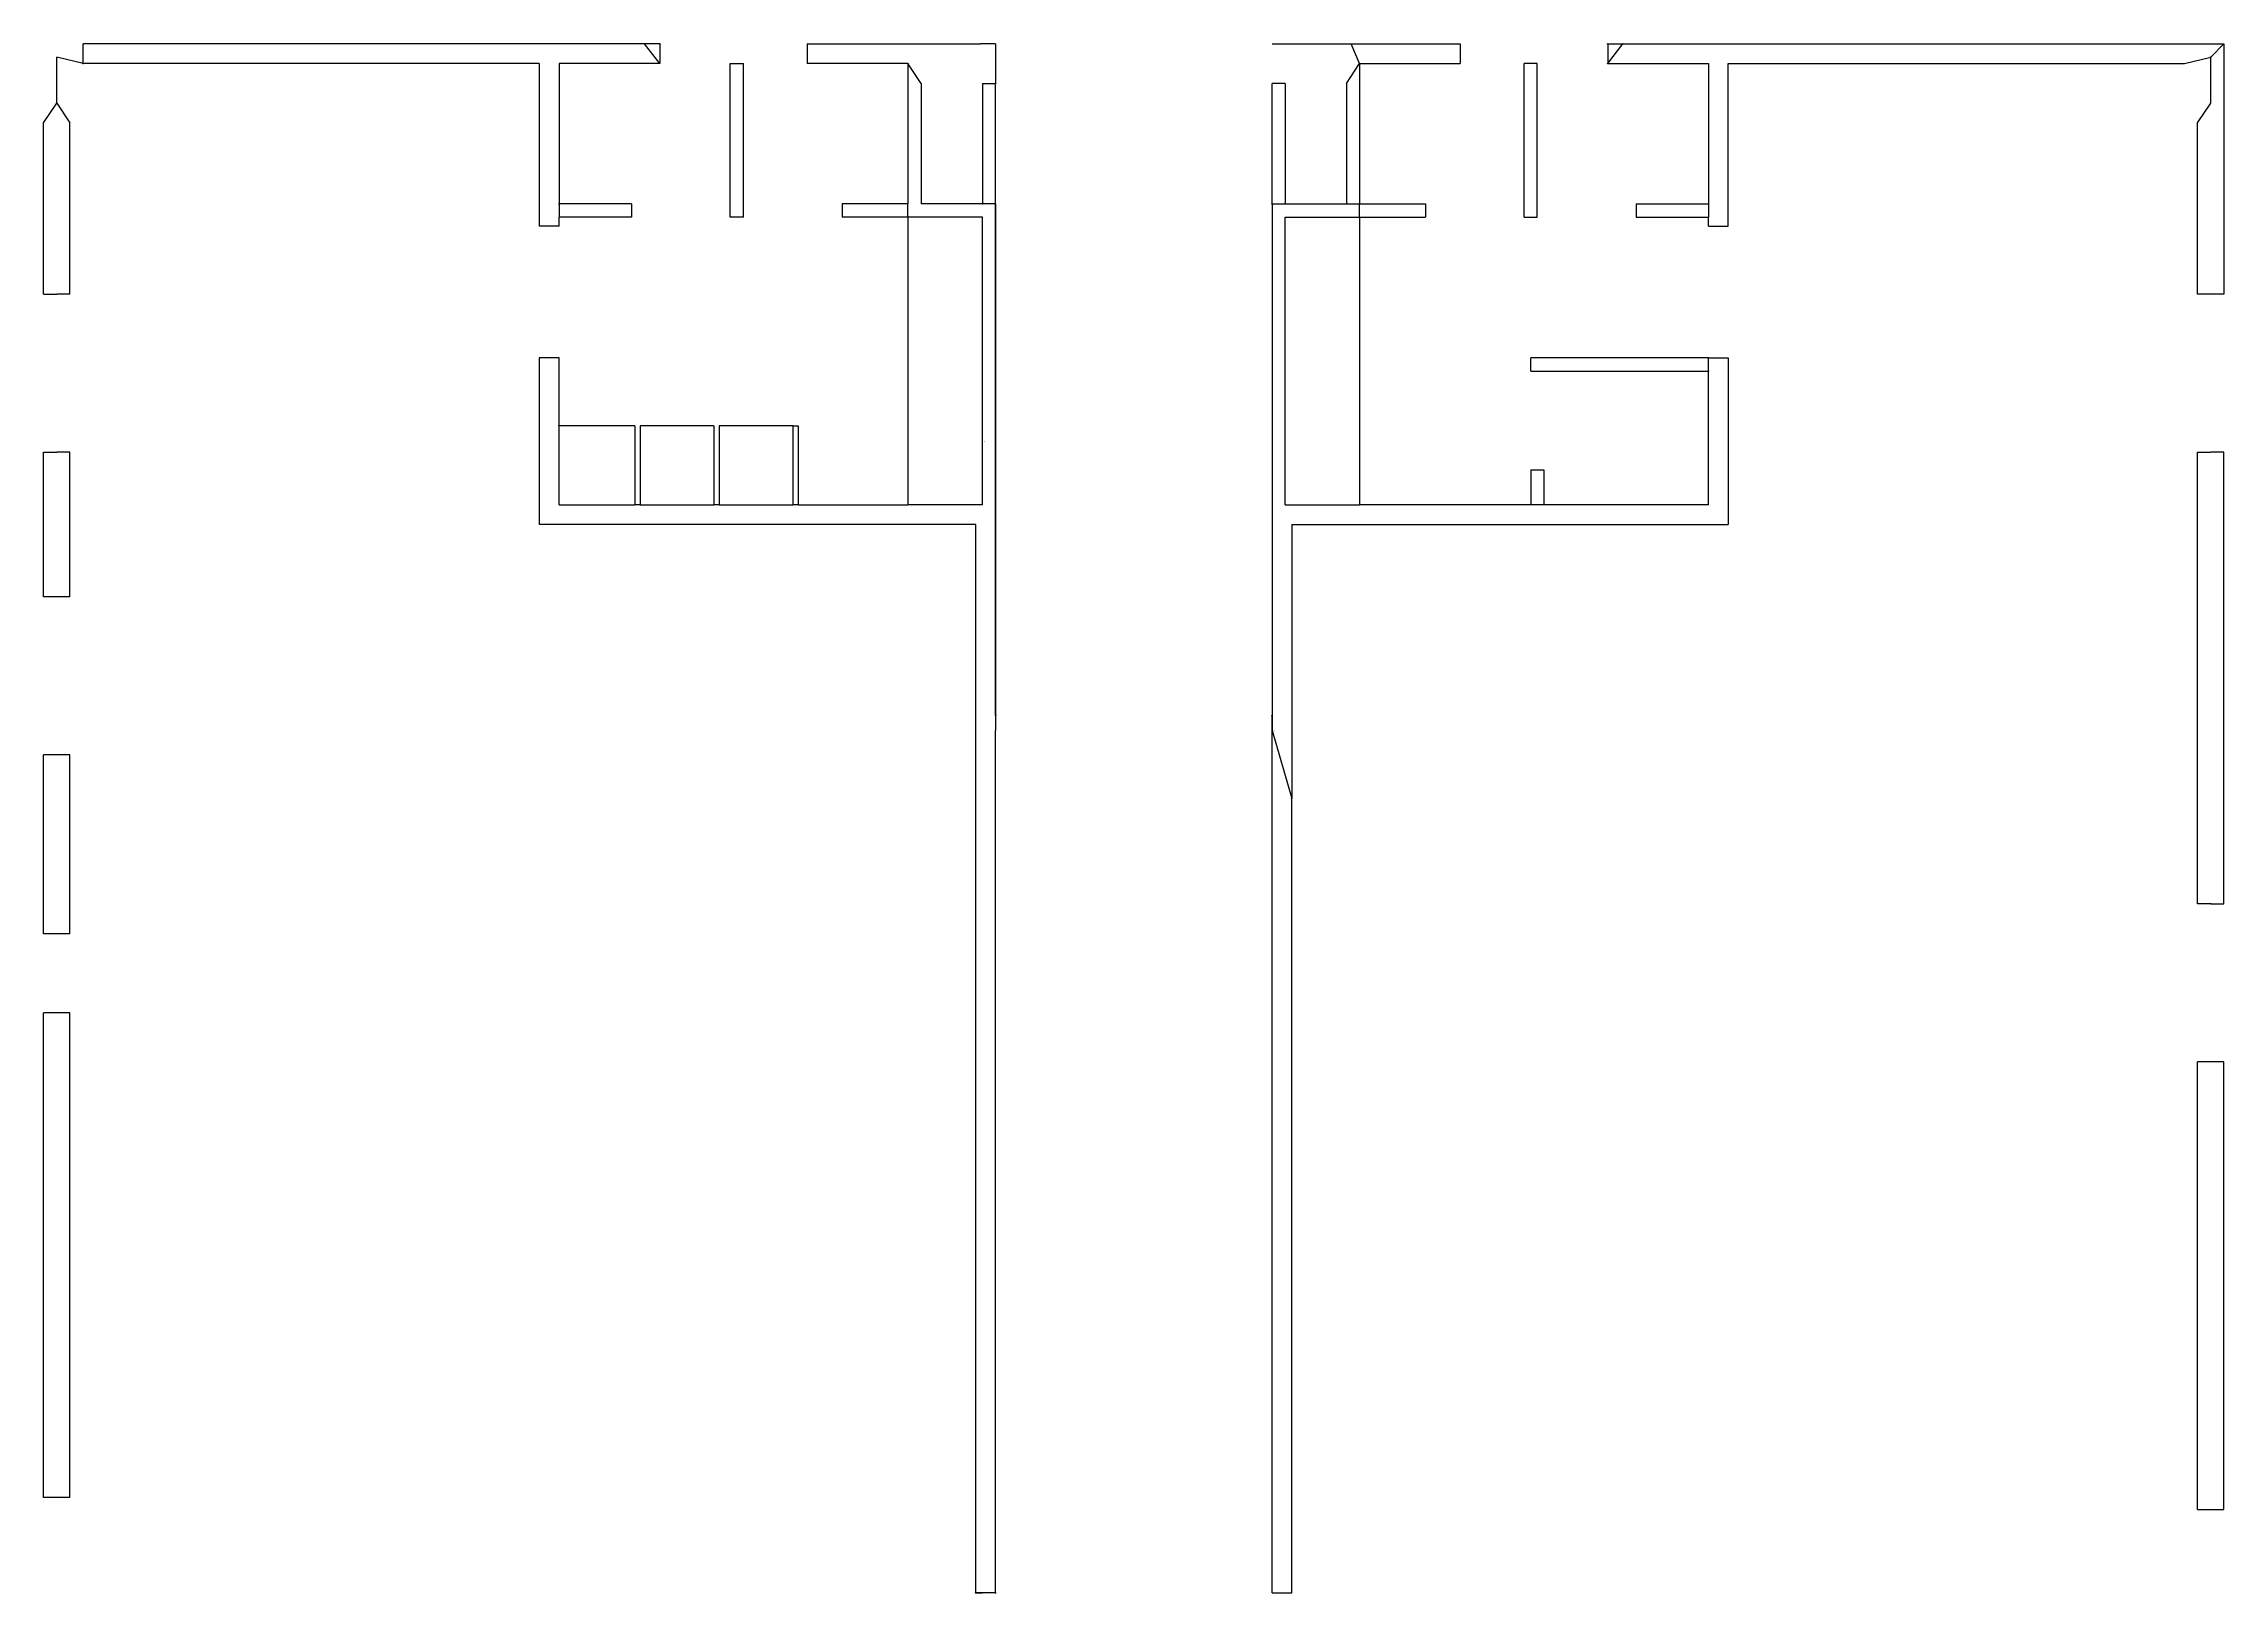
# Model space of a CAD drawing. Header units: metres. Extents: x 7978 to 27144, y 8157 to 45277.
# Drawn here: x 7980 to 24544, y 33507 to 45277 of the extents above; entities that cross this region are included whole.
import ezdxf

# ---------------------------------------------------------------- set-up
doc = ezdxf.new("R2010")
doc.units = ezdxf.units.M
doc.layers.add('WALL_DEBUG', color=7, linetype='Continuous')

msp = doc.modelspace()

# ---------------------------------------------------------------- linework, layer by layer
at = {"layer": 'debug', "color": 4}
for centre in [(12545, 45275), (17910, 45275), (19975, 45275), (15110, 42260), (15110, 42260), (15210, 40175), (17310, 40175), (17310, 40175), (17310, 40060), (24440, 37545), (24440, 37545), (15110, 33510)]:
    msp.add_circle(centre, 1, dxfattribs=at)
at = {"layer": 'debug', "color": 2}
for centre in [(12660, 45275), (19860, 45275), (8280, 45125), (8280, 45125), (8280, 45125), (8280, 45125), (8280, 45125), (14545, 45125), (17975, 45125), (17975, 45125), (17975, 45125), (17975, 45125), (19860, 45125), (19860, 45125), (19860, 45125), (19860, 45125), (24440, 45175), (24440, 45175), (24440, 45175), (24440, 45175), (24440, 45175), (15210, 44975), (8080, 44825), (8080, 44825), (8080, 44825), (8080, 44825), (8080, 44825), (11895, 44060), (15110, 44060), (17310, 44060), (17410, 44060), (17975, 44060), (20625, 44060), (14545, 43960), (14545, 43960), (14545, 43960), (14545, 43960), (14545, 43960), (20625, 42790), (11895, 42375), (11895, 42375), (11895, 42375), (11895, 42375), (11895, 42375), (13670, 42375), (12470, 41775), (12470, 41775), (12470, 41775), (12470, 41775), (12510, 41775), (13110, 41775), (13110, 41775), (13110, 41775), (13110, 41775), (13110, 41775), (13710, 41775), (17975, 41775), (19375, 41775), (17460, 39545), (17460, 39545), (17460, 39545), (17460, 39545), (17460, 39545), (24440, 38745), (15060, 33510), (15060, 33510), (15060, 33510), (15060, 33510), (15210, 33510)]:
    msp.add_circle(centre, 2, dxfattribs=at)
at = {"layer": 'WALL_DEBUG'}
for p, q in [((12660, 45275), (8280, 45275)), ((8280, 45125), (8280, 45275)), ((12660, 45275), (8280, 45275)), ((8280, 45125), (8280, 45275)), ((12660, 45275), (8280, 45275)), ((8280, 45125), (8280, 45275)), ((12660, 45275), (8280, 45275)), ((8280, 45125), (8280, 45275)), ((12660, 45275), (8280, 45275)), ((8280, 45125), (8280, 45275)), ((12660, 45275), (8280, 45275)), ((12660, 45275), (12545, 45275)), ((12660, 45275), (12545, 45275)), ((12660, 45125), (12545, 45275)), ((12660, 45275), (12545, 45275)), ((12660, 45125), (12545, 45275)), ((12660, 45275), (12545, 45275)), ((12660, 45125), (12545, 45275)), ((12660, 45275), (12545, 45275)), ((12660, 45125), (12545, 45275)), ((12660, 45275), (12545, 45275)), ((12660, 45125), (12545, 45275)), ((12660, 45275), (12660, 45125)), ((13780, 45275), (13780, 45125)), ((13780, 45275), (15095, 45275)), ((13780, 45275), (13780, 45125)), ((13780, 45275), (15095, 45275)), ((13780, 45275), (13780, 45125)), ((13780, 45275), (15095, 45275)), ((13780, 45275), (13780, 45125)), ((13780, 45275), (15095, 45275)), ((13780, 45275), (13780, 45125)), ((13780, 45275), (15095, 45275)), ((13780, 45275), (13780, 45125)), ((13780, 45275), (15095, 45275)), ((15210, 45275), (15095, 45275)), ((15210, 45275), (15095, 45275)), ((15210, 45275), (15095, 45275)), ((15210, 45275), (15095, 45275)), ((15210, 45275), (15095, 45275)), ((15210, 45275), (15095, 45275)), ((15210, 45275), (15210, 44975)), ((15210, 45275), (15210, 44975)), ((15210, 45275), (15210, 44975)), ((15210, 45275), (15210, 44975)), ((15210, 45275), (15210, 44975)), ((17310, 45275), (17910, 45275)), ((17310, 45275), (18740, 45275)), ((17310, 45275), (17910, 45275)), ((17310, 45275), (18740, 45275)), ((17310, 45275), (17910, 45275)), ((17310, 45275), (18740, 45275)), ((17310, 45275), (17910, 45275)), ((17310, 45275), (18740, 45275)), ((17310, 45275), (17910, 45275)), ((17310, 45275), (18740, 45275)), ((17310, 45275), (17910, 45275)), ((17310, 45275), (18740, 45275)), ((17975, 45125), (17910, 45275)), ((17975, 45125), (17910, 45275)), ((17975, 45125), (17910, 45275)), ((17975, 45125), (17910, 45275)), ((17975, 45125), (17910, 45275)), ((18740, 45275), (18740, 45125)), ((18740, 45275), (18740, 45125)), ((18740, 45275), (18740, 45125)), ((18740, 45275), (18740, 45125)), ((18740, 45275), (18740, 45125)), ((18740, 45275), (18740, 45125)), ((19860, 45275), (19860, 45125)), ((19860, 45275), (19975, 45275)), ((19860, 45275), (24540, 45275)), ((19860, 45275), (19975, 45275)), ((19860, 45125), (19975, 45275)), ((19860, 45275), (19975, 45275)), ((19860, 45275), (19860, 45125)), ((19860, 45125), (19975, 45275)), ((19860, 45275), (19975, 45275)), ((19860, 45275), (19860, 45125)), ((19860, 45125), (19975, 45275)), ((19860, 45275), (19975, 45275)), ((19860, 45275), (19860, 45125)), ((19860, 45125), (19975, 45275)), ((19860, 45275), (19975, 45275)), ((19860, 45275), (19860, 45125)), ((19860, 45125), (19975, 45275)), ((24540, 45275), (24440, 45175)), ((24540, 45275), (24440, 45175)), ((24540, 45275), (24440, 45175)), ((24540, 45275), (24440, 45175)), ((24540, 45275), (24440, 45175)), ((24540, 45275), (24540, 43375)), ((24540, 45275), (24540, 43375)), ((24540, 45275), (24540, 43375)), ((24540, 45275), (24540, 43375)), ((24540, 45275), (24540, 43375)), ((24540, 45275), (24540, 43375)), ((8080, 44825), (8080, 45175)), ((8280, 45125), (8080, 45175)), ((8080, 44825), (8080, 45175)), ((8280, 45125), (8080, 45175)), ((8080, 44825), (8080, 45175)), ((8280, 45125), (8080, 45175)), ((8080, 44825), (8080, 45175)), ((8280, 45125), (8080, 45175)), ((8080, 44825), (8080, 45175)), ((8280, 45125), (8080, 45175)), ((8080, 44825), (8080, 45175)), ((11745, 45125), (8280, 45125)), ((11745, 45125), (8280, 45125)), ((11745, 45125), (8280, 45125)), ((11745, 45125), (8280, 45125)), ((11745, 45125), (8280, 45125)), ((11745, 45125), (8280, 45125)), ((11745, 45125), (11745, 43890)), ((11745, 45125), (11745, 43890)), ((11745, 45125), (11745, 43890)), ((11745, 45125), (11745, 43890)), ((11745, 45125), (11745, 43890)), ((11745, 45125), (11745, 43890)), ((12660, 45125), (11895, 45125)), ((11895, 45125), (11895, 44060)), ((12660, 45125), (11895, 45125)), ((11895, 45125), (11895, 44060)), ((12660, 45125), (11895, 45125)), ((11895, 45125), (11895, 44060)), ((12660, 45125), (11895, 45125)), ((11895, 45125), (11895, 44060)), ((12660, 45125), (11895, 45125)), ((11895, 45125), (11895, 44060)), ((12660, 45125), (11895, 45125)), ((11895, 45125), (11895, 44060)), ((13195, 43960), (13195, 45125)), ((13195, 43960), (13195, 45125)), ((13195, 45125), (13295, 45125)), ((13195, 43960), (13195, 45125)), ((13195, 45125), (13295, 45125)), ((13195, 43960), (13195, 45125)), ((13195, 45125), (13295, 45125)), ((13195, 43960), (13195, 45125)), ((13195, 45125), (13295, 45125)), ((13195, 43960), (13195, 45125)), ((13195, 45125), (13295, 45125)), ((13295, 43960), (13295, 45125)), ((13295, 43960), (13295, 45125)), ((13295, 43960), (13295, 45125)), ((13295, 43960), (13295, 45125)), ((13295, 43960), (13295, 45125)), ((13295, 43960), (13295, 45125)), ((14545, 45125), (13780, 45125)), ((14545, 45125), (13780, 45125)), ((14545, 45125), (13780, 45125)), ((14545, 45125), (13780, 45125)), ((14545, 45125), (13780, 45125)), ((14545, 45125), (13780, 45125)), ((14545, 45125), (14545, 44060)), ((14645, 44975), (14545, 45125)), ((14645, 44975), (14545, 45125)), ((14645, 44975), (14545, 45125)), ((14645, 44975), (14545, 45125)), ((14645, 44975), (14545, 45125)), ((17875, 44975), (17975, 45125)), ((17875, 44975), (17975, 45125)), ((17875, 44975), (17975, 45125)), ((17875, 44975), (17975, 45125)), ((17875, 44975), (17975, 45125)), ((17975, 45125), (18740, 45125)), ((17975, 45125), (17975, 44060)), ((17975, 45125), (18740, 45125)), ((17975, 45125), (18740, 45125)), ((17975, 45125), (18740, 45125)), ((17975, 45125), (18740, 45125)), ((17975, 45125), (18740, 45125)), ((19225, 43960), (19225, 45125)), ((19225, 43960), (19225, 45125)), ((19325, 45125), (19225, 45125)), ((19225, 43960), (19225, 45125)), ((19325, 45125), (19225, 45125)), ((19225, 43960), (19225, 45125)), ((19325, 45125), (19225, 45125)), ((19225, 43960), (19225, 45125)), ((19325, 45125), (19225, 45125)), ((19225, 43960), (19225, 45125)), ((19325, 45125), (19225, 45125)), ((19325, 43960), (19325, 45125)), ((19325, 43960), (19325, 45125)), ((19325, 43960), (19325, 45125)), ((19325, 43960), (19325, 45125)), ((19325, 43960), (19325, 45125)), ((19325, 43960), (19325, 45125)), ((19860, 45125), (20625, 45125)), ((19860, 45125), (20625, 45125)), ((19860, 45125), (20625, 45125)), ((19860, 45125), (20625, 45125)), ((19860, 45125), (20625, 45125)), ((19860, 45125), (20625, 45125)), ((20625, 45125), (20625, 44060)), ((20625, 45125), (20625, 44060)), ((20625, 45125), (20625, 44060)), ((20625, 45125), (20625, 44060)), ((20625, 45125), (20625, 44060)), ((20625, 45125), (20625, 44060)), ((20775, 43890), (20775, 45125)), ((20775, 45125), (24240, 45125)), ((20775, 43890), (20775, 45125)), ((20775, 45125), (24240, 45125)), ((20775, 43890), (20775, 45125)), ((20775, 45125), (24240, 45125)), ((20775, 43890), (20775, 45125)), ((20775, 45125), (24240, 45125)), ((20775, 43890), (20775, 45125)), ((20775, 45125), (24240, 45125)), ((20775, 43890), (20775, 45125)), ((20775, 45125), (24240, 45125)), ((24240, 45125), (24440, 45175)), ((24240, 45125), (24440, 45175)), ((24240, 45125), (24440, 45175)), ((24240, 45125), (24440, 45175)), ((24240, 45125), (24440, 45175)), ((24440, 44825), (24440, 45175)), ((24440, 44825), (24440, 45175)), ((24440, 44825), (24440, 45175)), ((24440, 44825), (24440, 45175)), ((24440, 44825), (24440, 45175)), ((24440, 44825), (24440, 45175)), ((14645, 44975), (14645, 44060)), ((14645, 44975), (14645, 44060)), ((14645, 44975), (14645, 44060)), ((14645, 44975), (14645, 44060)), ((14645, 44975), (14645, 44060)), ((14645, 44975), (14645, 44060)), ((15110, 44975), (15110, 44060)), ((15110, 44975), (15110, 44060)), ((15110, 44975), (15210, 44975)), ((15110, 44975), (15110, 44060)), ((15110, 44975), (15210, 44975)), ((15110, 44975), (15110, 44060)), ((15110, 44975), (15210, 44975)), ((15110, 44975), (15110, 44060)), ((15110, 44975), (15210, 44975)), ((15110, 44975), (15110, 44060)), ((15110, 44975), (15210, 44975)), ((15210, 44060), (15210, 44975)), ((17310, 44060), (17310, 44975)), ((17310, 44060), (17310, 44975)), ((17410, 44975), (17310, 44975)), ((17310, 44060), (17310, 44975)), ((17410, 44975), (17310, 44975)), ((17310, 44060), (17310, 44975)), ((17410, 44975), (17310, 44975)), ((17310, 44060), (17310, 44975)), ((17410, 44975), (17310, 44975)), ((17310, 44060), (17310, 44975)), ((17410, 44975), (17310, 44975)), ((17410, 44975), (17410, 44060)), ((17410, 44975), (17410, 44060)), ((17410, 44975), (17410, 44060)), ((17410, 44975), (17410, 44060)), ((17410, 44975), (17410, 44060)), ((17410, 44975), (17410, 44060)), ((17875, 44975), (17875, 44060)), ((17875, 44975), (17875, 44060)), ((17875, 44975), (17875, 44060)), ((17875, 44975), (17875, 44060)), ((17875, 44975), (17875, 44060)), ((17875, 44975), (17875, 44060)), ((7980, 44675), (8080, 44825)), ((7980, 44675), (8080, 44825)), ((7980, 44675), (8080, 44825)), ((7980, 44675), (8080, 44825)), ((7980, 44675), (8080, 44825)), ((8080, 44825), (8180, 44675)), ((8080, 44825), (8180, 44675)), ((8080, 44825), (8180, 44675)), ((8080, 44825), (8180, 44675)), ((8080, 44825), (8180, 44675)), ((24340, 44675), (24440, 44825)), ((24340, 44675), (24440, 44825)), ((24340, 44675), (24440, 44825)), ((24340, 44675), (24440, 44825)), ((24340, 44675), (24440, 44825)), ((7980, 43375), (7980, 44675)), ((7980, 43375), (7980, 44675)), ((7980, 43375), (7980, 44675)), ((7980, 43375), (7980, 44675)), ((7980, 43375), (7980, 44675)), ((7980, 43375), (7980, 44675)), ((8180, 43375), (8180, 44675)), ((8180, 43375), (8180, 44675)), ((8180, 43375), (8180, 44675)), ((8180, 43375), (8180, 44675)), ((8180, 43375), (8180, 44675)), ((8180, 43375), (8180, 44675)), ((24340, 43375), (24340, 44675)), ((24340, 43375), (24340, 44675)), ((24340, 43375), (24340, 44675)), ((24340, 43375), (24340, 44675)), ((24340, 43375), (24340, 44675)), ((24340, 43375), (24340, 44675)), ((12445, 44060), (11895, 44060)), ((11895, 44060), (11895, 43960)), ((12445, 44060), (11895, 44060)), ((12445, 44060), (11895, 44060)), ((12445, 44060), (11895, 44060)), ((12445, 44060), (11895, 44060)), ((12445, 44060), (11895, 44060)), ((12445, 44060), (12445, 43960)), ((12445, 44060), (12445, 43960)), ((12445, 44060), (12445, 43960)), ((12445, 44060), (12445, 43960)), ((12445, 44060), (12445, 43960)), ((12445, 44060), (12445, 43960)), ((14545, 44060), (14045, 44060)), ((14545, 44060), (14045, 44060)), ((14045, 44060), (14045, 43960)), ((14545, 44060), (14045, 44060)), ((14045, 44060), (14045, 43960)), ((14545, 44060), (14045, 44060)), ((14045, 44060), (14045, 43960)), ((14545, 44060), (14045, 44060)), ((14045, 44060), (14045, 43960)), ((14545, 44060), (14045, 44060)), ((14045, 44060), (14045, 43960)), ((14545, 43960), (14545, 44060)), ((14545, 43960), (14545, 44060)), ((14545, 43960), (14545, 44060)), ((14545, 43960), (14545, 44060)), ((14545, 43960), (14545, 44060)), ((14545, 43960), (14545, 44060)), ((15110, 44060), (14645, 44060)), ((15110, 44060), (14645, 44060)), ((15110, 44060), (14645, 44060)), ((15110, 44060), (14645, 44060)), ((15110, 44060), (14645, 44060)), ((15110, 44060), (14645, 44060)), ((15210, 44060), (15110, 44060)), ((15210, 40175), (15210, 44060)), ((15210, 44060), (15210, 40060)), ((15210, 40175), (15210, 44060)), ((15210, 44060), (15210, 40060)), ((15210, 40175), (15210, 44060)), ((15210, 44060), (15210, 40060)), ((15210, 40175), (15210, 44060)), ((15210, 44060), (15210, 40060)), ((15210, 40175), (15210, 44060)), ((15210, 44060), (15210, 40060)), ((15210, 40175), (15210, 44060)), ((15210, 44060), (15210, 40060)), ((17310, 44060), (17410, 44060)), ((17310, 44060), (17310, 40060)), ((17310, 44060), (17410, 44060)), ((17310, 44060), (17410, 44060)), ((17310, 44060), (17410, 44060)), ((17310, 44060), (17410, 44060)), ((17410, 44060), (17875, 44060)), ((17410, 44060), (17875, 44060)), ((17875, 44060), (17975, 44060)), ((17875, 44060), (17975, 44060)), ((17875, 44060), (17975, 44060)), ((17875, 44060), (17975, 44060)), ((17975, 43960), (17975, 44060)), ((17975, 44060), (18475, 44060)), ((17975, 44060), (18475, 44060)), ((17975, 44060), (18475, 44060)), ((17975, 44060), (18475, 44060)), ((17975, 44060), (18475, 44060)), ((17975, 44060), (18475, 44060)), ((18475, 44060), (18475, 43960)), ((18475, 44060), (18475, 43960)), ((18475, 44060), (18475, 43960)), ((18475, 44060), (18475, 43960)), ((18475, 44060), (18475, 43960)), ((18475, 44060), (18475, 43960)), ((20075, 44060), (20625, 44060)), ((20075, 44060), (20075, 43960)), ((20075, 44060), (20625, 44060)), ((20075, 44060), (20075, 43960)), ((20075, 44060), (20625, 44060)), ((20075, 44060), (20075, 43960)), ((20075, 44060), (20625, 44060)), ((20075, 44060), (20075, 43960)), ((20075, 44060), (20625, 44060)), ((20075, 44060), (20075, 43960)), ((20075, 44060), (20625, 44060)), ((20075, 44060), (20075, 43960)), ((20625, 44060), (20625, 43960)), ((11895, 43890), (11895, 43960)), ((12445, 43960), (11895, 43960)), ((11895, 43890), (11895, 43960)), ((12445, 43960), (11895, 43960)), ((11895, 43890), (11895, 43960)), ((12445, 43960), (11895, 43960)), ((11895, 43890), (11895, 43960)), ((12445, 43960), (11895, 43960)), ((11895, 43890), (11895, 43960)), ((12445, 43960), (11895, 43960)), ((11895, 43890), (11895, 43960)), ((12445, 43960), (11895, 43960)), ((13295, 43960), (13195, 43960)), ((13295, 43960), (13195, 43960)), ((13295, 43960), (13195, 43960)), ((13295, 43960), (13195, 43960)), ((13295, 43960), (13195, 43960)), ((13295, 43960), (13195, 43960)), ((14545, 43960), (14045, 43960)), ((14545, 43960), (14045, 43960)), ((14545, 43960), (14045, 43960)), ((14545, 43960), (14045, 43960)), ((14545, 43960), (14045, 43960)), ((14545, 43960), (14045, 43960)), ((15110, 43960), (14545, 43960)), ((14545, 43960), (14545, 41775)), ((15110, 43960), (14545, 43960)), ((14545, 43960), (14545, 41775)), ((15110, 43960), (14545, 43960)), ((14545, 43960), (14545, 41775)), ((15110, 43960), (14545, 43960)), ((14545, 43960), (14545, 41775)), ((15110, 43960), (14545, 43960)), ((14545, 43960), (14545, 41775)), ((15110, 43960), (14545, 43960)), ((14545, 43960), (14545, 41775)), ((15110, 41775), (15110, 43960)), ((15110, 41775), (15110, 43960)), ((15110, 41775), (15110, 43960)), ((15110, 41775), (15110, 43960)), ((15110, 41775), (15110, 43960)), ((15110, 41775), (15110, 43960)), ((17410, 41775), (17410, 43960)), ((17410, 43960), (17975, 43960)), ((17410, 41775), (17410, 43960)), ((17410, 43960), (17975, 43960)), ((17410, 41775), (17410, 43960)), ((17410, 43960), (17975, 43960)), ((17410, 41775), (17410, 43960)), ((17410, 43960), (17975, 43960)), ((17410, 41775), (17410, 43960)), ((17410, 43960), (17975, 43960)), ((17410, 41775), (17410, 43960)), ((17410, 43960), (17975, 43960)), ((17975, 43960), (17975, 41775)), ((17975, 43960), (18475, 43960)), ((17975, 43960), (18475, 43960)), ((17975, 43960), (18475, 43960)), ((17975, 43960), (18475, 43960)), ((17975, 43960), (18475, 43960)), ((17975, 43960), (18475, 43960)), ((19225, 43960), (19325, 43960)), ((19225, 43960), (19325, 43960)), ((19225, 43960), (19325, 43960)), ((19225, 43960), (19325, 43960)), ((19225, 43960), (19325, 43960)), ((19225, 43960), (19325, 43960)), ((20075, 43960), (20625, 43960)), ((20075, 43960), (20625, 43960)), ((20075, 43960), (20625, 43960)), ((20075, 43960), (20625, 43960)), ((20075, 43960), (20625, 43960)), ((20075, 43960), (20625, 43960)), ((20625, 43890), (20625, 43960)), ((20625, 43890), (20625, 43960)), ((20625, 43890), (20625, 43960)), ((20625, 43890), (20625, 43960)), ((20625, 43890), (20625, 43960)), ((20625, 43890), (20625, 43960)), ((11895, 43890), (11745, 43890)), ((11895, 43890), (11745, 43890)), ((11895, 43890), (11745, 43890)), ((11895, 43890), (11745, 43890)), ((11895, 43890), (11745, 43890)), ((11895, 43890), (11745, 43890)), ((20625, 43890), (20775, 43890)), ((20625, 43890), (20775, 43890)), ((20625, 43890), (20775, 43890)), ((20625, 43890), (20775, 43890)), ((20625, 43890), (20775, 43890)), ((20625, 43890), (20775, 43890)), ((7980, 43375), (8080, 43375)), ((7980, 43375), (8080, 43375)), ((7980, 43375), (8080, 43375)), ((7980, 43375), (8080, 43375)), ((7980, 43375), (8080, 43375)), ((7980, 43375), (8080, 43375)), ((8180, 43375), (8080, 43375)), ((8180, 43375), (8080, 43375)), ((8180, 43375), (8080, 43375)), ((8180, 43375), (8080, 43375)), ((8180, 43375), (8080, 43375)), ((8180, 43375), (8080, 43375)), ((24540, 43375), (24340, 43375)), ((24540, 43375), (24340, 43375)), ((24540, 43375), (24340, 43375)), ((24540, 43375), (24340, 43375)), ((24540, 43375), (24340, 43375)), ((24540, 43375), (24340, 43375)), ((11895, 42890), (11745, 42890)), ((11745, 42890), (11745, 41625)), ((11895, 42890), (11745, 42890)), ((11745, 42890), (11745, 41625)), ((11895, 42890), (11745, 42890)), ((11745, 42890), (11745, 41625)), ((11895, 42890), (11745, 42890)), ((11745, 42890), (11745, 41625)), ((11895, 42890), (11745, 42890)), ((11745, 42890), (11745, 41625)), ((11895, 42890), (11745, 42890)), ((11745, 42890), (11745, 41625)), ((11895, 42375), (11895, 42890)), ((11895, 42375), (11895, 42890)), ((11895, 42375), (11895, 42890)), ((11895, 42375), (11895, 42890)), ((11895, 42375), (11895, 42890)), ((11895, 42375), (11895, 42890)), ((19275, 42790), (19275, 42890)), ((20625, 42890), (19275, 42890)), ((19275, 42790), (19275, 42890)), ((20625, 42890), (19275, 42890)), ((19275, 42790), (19275, 42890)), ((20625, 42890), (19275, 42890)), ((19275, 42790), (19275, 42890)), ((20625, 42890), (19275, 42890)), ((19275, 42790), (19275, 42890)), ((20625, 42890), (19275, 42890)), ((19275, 42790), (19275, 42890)), ((20625, 42890), (19275, 42890)), ((19275, 42790), (20625, 42790)), ((19275, 42790), (20625, 42790)), ((19275, 42790), (20625, 42790)), ((19275, 42790), (20625, 42790)), ((19275, 42790), (20625, 42790)), ((19275, 42790), (20625, 42790)), ((20625, 42790), (20625, 42890)), ((20625, 42890), (20775, 42890)), ((20625, 42890), (20775, 42890)), ((20625, 42890), (20775, 42890)), ((20625, 42890), (20775, 42890)), ((20625, 42890), (20775, 42890)), ((20625, 42890), (20775, 42890)), ((20625, 41775), (20625, 42790)), ((20625, 41775), (20625, 42790)), ((20625, 41775), (20625, 42790)), ((20625, 41775), (20625, 42790)), ((20625, 41775), (20625, 42790)), ((20625, 41775), (20625, 42790)), ((20775, 42890), (20775, 41625)), ((20775, 42890), (20775, 41625)), ((20775, 42890), (20775, 41625)), ((20775, 42890), (20775, 41625)), ((20775, 42890), (20775, 41625)), ((20775, 42890), (20775, 41625)), ((11895, 41775), (11895, 42375)), ((12470, 42375), (11895, 42375)), ((11895, 41775), (11895, 42375)), ((12470, 42375), (11895, 42375)), ((11895, 41775), (11895, 42375)), ((12470, 42375), (11895, 42375)), ((11895, 41775), (11895, 42375)), ((12470, 42375), (11895, 42375)), ((11895, 41775), (11895, 42375)), ((12470, 42375), (11895, 42375)), ((11895, 41775), (11895, 42375)), ((12470, 42375), (11895, 42375)), ((12470, 42375), (12470, 41775)), ((12470, 42375), (12470, 41775)), ((12470, 42375), (12470, 41775)), ((12470, 42375), (12470, 41775)), ((12470, 42375), (12470, 41775)), ((12470, 42375), (12470, 41775)), ((13070, 42375), (12510, 42375)), ((12510, 42375), (12510, 41775)), ((13070, 42375), (12510, 42375)), ((12510, 42375), (12510, 41775)), ((13070, 42375), (12510, 42375)), ((12510, 42375), (12510, 41775)), ((13070, 42375), (12510, 42375)), ((12510, 42375), (12510, 41775)), ((13070, 42375), (12510, 42375)), ((12510, 42375), (12510, 41775)), ((13070, 42375), (12510, 42375)), ((12510, 42375), (12510, 41775)), ((13070, 42375), (13070, 41775)), ((13070, 42375), (13070, 41775)), ((13070, 42375), (13070, 41775)), ((13070, 42375), (13070, 41775)), ((13070, 42375), (13070, 41775)), ((13070, 42375), (13070, 41775)), ((13670, 42375), (13110, 42375)), ((13110, 42375), (13110, 41775)), ((13670, 42375), (13110, 42375)), ((13110, 42375), (13110, 41775)), ((13670, 42375), (13110, 42375)), ((13110, 42375), (13110, 41775)), ((13670, 42375), (13110, 42375)), ((13110, 42375), (13110, 41775)), ((13670, 42375), (13110, 42375)), ((13110, 42375), (13110, 41775)), ((13670, 42375), (13110, 42375)), ((13110, 42375), (13110, 41775)), ((13670, 42375), (13670, 41775)), ((13670, 42375), (13710, 42375)), ((13670, 42375), (13710, 42375)), ((13670, 42375), (13710, 42375)), ((13670, 42375), (13710, 42375)), ((13670, 42375), (13710, 42375)), ((13710, 42375), (13710, 41775)), ((13710, 42375), (13710, 41775)), ((13710, 42375), (13710, 41775)), ((13710, 42375), (13710, 41775)), ((13710, 42375), (13710, 41775)), ((13710, 42375), (13710, 41775)), ((7980, 41075), (7980, 42175)), ((7980, 42175), (8080, 42175)), ((7980, 41075), (7980, 42175)), ((7980, 42175), (8080, 42175)), ((7980, 41075), (7980, 42175)), ((7980, 42175), (8080, 42175)), ((7980, 41075), (7980, 42175)), ((7980, 42175), (8080, 42175)), ((7980, 41075), (7980, 42175)), ((7980, 42175), (8080, 42175)), ((7980, 41075), (7980, 42175)), ((7980, 42175), (8080, 42175)), ((8180, 42175), (8080, 42175)), ((8180, 42175), (8080, 42175)), ((8180, 42175), (8080, 42175)), ((8180, 42175), (8080, 42175)), ((8180, 42175), (8080, 42175)), ((8180, 42175), (8080, 42175)), ((8180, 41075), (8180, 42175)), ((8180, 41075), (8180, 42175)), ((8180, 41075), (8180, 42175)), ((8180, 41075), (8180, 42175)), ((8180, 41075), (8180, 42175)), ((8180, 41075), (8180, 42175)), ((24340, 39545), (24340, 42175)), ((24340, 42175), (24440, 42175)), ((24340, 39545), (24340, 42175)), ((24340, 42175), (24440, 42175)), ((24340, 39545), (24340, 42175)), ((24340, 42175), (24440, 42175)), ((24340, 39545), (24340, 42175)), ((24340, 42175), (24440, 42175)), ((24340, 39545), (24340, 42175)), ((24340, 42175), (24440, 42175)), ((24340, 39545), (24340, 42175)), ((24340, 42175), (24440, 42175)), ((24540, 42175), (24440, 42175)), ((24540, 42175), (24440, 42175)), ((24540, 42175), (24440, 42175)), ((24540, 42175), (24440, 42175)), ((24540, 42175), (24440, 42175)), ((24540, 42175), (24440, 42175)), ((24540, 38745), (24540, 42175)), ((24540, 38745), (24540, 42175)), ((24540, 38745), (24540, 42175)), ((24540, 38745), (24540, 42175)), ((24540, 38745), (24540, 42175)), ((24540, 38745), (24540, 42175)), ((19275, 42040), (19375, 42040)), ((19275, 42040), (19275, 41775)), ((19275, 42040), (19375, 42040)), ((19275, 42040), (19275, 41775)), ((19275, 42040), (19375, 42040)), ((19275, 42040), (19275, 41775)), ((19275, 42040), (19375, 42040)), ((19275, 42040), (19275, 41775)), ((19275, 42040), (19375, 42040)), ((19275, 42040), (19275, 41775)), ((19275, 42040), (19375, 42040)), ((19275, 42040), (19275, 41775)), ((19375, 42040), (19375, 41775)), ((19375, 42040), (19375, 41775)), ((19375, 42040), (19375, 41775)), ((19375, 42040), (19375, 41775)), ((19375, 42040), (19375, 41775)), ((19375, 42040), (19375, 41775)), ((11895, 41775), (12470, 41775)), ((11895, 41775), (12470, 41775)), ((11895, 41775), (12470, 41775)), ((11895, 41775), (12470, 41775)), ((11895, 41775), (12470, 41775)), ((11895, 41775), (12470, 41775)), ((12510, 41775), (12470, 41775)), ((12510, 41775), (12470, 41775)), ((12510, 41775), (12470, 41775)), ((12510, 41775), (12470, 41775)), ((12510, 41775), (12470, 41775)), ((12510, 41775), (13070, 41775)), ((13110, 41775), (13070, 41775)), ((13110, 41775), (13070, 41775)), ((13110, 41775), (13070, 41775)), ((13110, 41775), (13070, 41775)), ((13110, 41775), (13070, 41775)), ((13110, 41775), (13070, 41775)), ((13110, 41775), (13670, 41775)), ((13110, 41775), (13670, 41775)), ((13110, 41775), (13670, 41775)), ((13110, 41775), (13670, 41775)), ((13110, 41775), (13670, 41775)), ((13110, 41775), (13670, 41775)), ((13710, 41775), (13670, 41775)), ((13710, 41775), (13670, 41775)), ((13710, 41775), (13670, 41775)), ((13710, 41775), (13670, 41775)), ((13710, 41775), (13670, 41775)), ((13710, 41775), (13670, 41775)), ((13710, 41775), (14545, 41775)), ((15110, 41775), (14545, 41775)), ((15110, 41775), (14545, 41775)), ((15110, 41775), (14545, 41775)), ((15110, 41775), (14545, 41775)), ((15110, 41775), (14545, 41775)), ((15110, 41775), (14545, 41775)), ((17410, 41775), (17975, 41775)), ((17410, 41775), (17975, 41775)), ((17410, 41775), (17975, 41775)), ((17410, 41775), (17975, 41775)), ((17410, 41775), (17975, 41775)), ((17410, 41775), (17975, 41775)), ((19275, 41775), (17975, 41775)), ((19275, 41775), (17975, 41775)), ((19275, 41775), (17975, 41775)), ((19275, 41775), (17975, 41775)), ((19275, 41775), (17975, 41775)), ((19275, 41775), (17975, 41775)), ((19375, 41775), (19275, 41775)), ((20625, 41775), (19375, 41775)), ((20625, 41775), (19375, 41775)), ((20625, 41775), (19375, 41775)), ((20625, 41775), (19375, 41775)), ((20625, 41775), (19375, 41775)), ((20625, 41775), (19375, 41775)), ((15060, 41625), (11745, 41625)), ((15060, 41625), (11745, 41625)), ((15060, 41625), (11745, 41625)), ((15060, 41625), (11745, 41625)), ((15060, 41625), (11745, 41625)), ((15060, 41625), (11745, 41625)), ((15060, 38515), (15060, 41625)), ((15060, 38515), (15060, 41625)), ((15060, 38515), (15060, 41625)), ((15060, 38515), (15060, 41625)), ((15060, 38515), (15060, 41625)), ((15060, 38515), (15060, 41625)), ((17460, 41625), (20775, 41625)), ((17460, 41625), (17460, 39545)), ((17460, 41625), (20775, 41625)), ((17460, 41625), (17460, 39545)), ((17460, 41625), (20775, 41625)), ((17460, 41625), (17460, 39545)), ((17460, 41625), (20775, 41625)), ((17460, 41625), (17460, 39545)), ((17460, 41625), (20775, 41625)), ((17460, 41625), (17460, 39545)), ((17460, 41625), (20775, 41625)), ((17460, 41625), (17460, 39545)), ((8180, 41075), (7980, 41075)), ((8180, 41075), (7980, 41075)), ((8180, 41075), (7980, 41075)), ((8180, 41075), (7980, 41075)), ((8180, 41075), (7980, 41075)), ((8180, 41075), (7980, 41075)), ((15210, 40175), (15210, 40060)), ((15210, 40175), (15210, 40060)), ((15210, 40175), (15210, 40060)), ((15210, 40175), (15210, 40060)), ((15210, 40175), (15210, 40060)), ((17310, 33510), (17310, 40175)), ((17310, 33510), (17310, 40175)), ((17310, 40175), (17310, 40060)), ((17310, 33510), (17310, 40175)), ((17310, 40175), (17310, 40060)), ((17310, 33510), (17310, 40175)), ((17310, 40175), (17310, 40060)), ((17310, 33510), (17310, 40175)), ((17310, 40175), (17310, 40060)), ((17310, 33510), (17310, 40175)), ((17310, 40175), (17310, 40060)), ((15210, 33510), (15210, 40060)), ((17310, 40060), (17460, 39545)), ((17310, 40060), (17460, 39545)), ((17310, 40060), (17460, 39545)), ((17310, 40060), (17460, 39545)), ((17310, 40060), (17460, 39545)), ((8180, 39875), (7980, 39875)), ((7980, 38515), (7980, 39875)), ((8180, 39875), (7980, 39875)), ((7980, 38515), (7980, 39875)), ((8180, 39875), (7980, 39875)), ((7980, 38515), (7980, 39875)), ((8180, 39875), (7980, 39875)), ((7980, 38515), (7980, 39875)), ((8180, 39875), (7980, 39875)), ((7980, 38515), (7980, 39875)), ((8180, 39875), (7980, 39875)), ((7980, 38515), (7980, 39875)), ((8180, 38515), (8180, 39875)), ((8180, 38515), (8180, 39875)), ((8180, 38515), (8180, 39875)), ((8180, 38515), (8180, 39875)), ((8180, 38515), (8180, 39875)), ((8180, 38515), (8180, 39875)), ((17460, 38945), (17460, 39545)), ((17460, 38945), (17460, 39545)), ((17460, 38945), (17460, 39545)), ((17460, 38945), (17460, 39545)), ((17460, 38945), (17460, 39545)), ((24340, 38945), (24340, 39545)), ((24340, 38945), (24340, 39545)), ((24340, 38945), (24340, 39545)), ((24340, 38945), (24340, 39545)), ((24340, 38945), (24340, 39545)), ((17460, 33510), (17460, 38945)), ((17460, 33510), (17460, 38945)), ((17460, 33510), (17460, 38945)), ((17460, 33510), (17460, 38945)), ((17460, 33510), (17460, 38945)), ((17460, 33510), (17460, 38945)), ((24340, 38745), (24340, 38945)), ((24340, 38745), (24340, 38945)), ((24340, 38745), (24340, 38945)), ((24340, 38745), (24340, 38945)), ((24340, 38745), (24340, 38945)), ((24340, 38745), (24340, 38945)), ((24440, 38745), (24340, 38745)), ((24440, 38745), (24340, 38745)), ((24440, 38745), (24340, 38745)), ((24440, 38745), (24340, 38745)), ((24440, 38745), (24340, 38745)), ((24440, 38745), (24340, 38745)), ((24440, 38745), (24540, 38745)), ((24440, 38745), (24540, 38745)), ((24440, 38745), (24540, 38745)), ((24440, 38745), (24540, 38745)), ((24440, 38745), (24540, 38745)), ((24440, 38745), (24540, 38745)), ((8180, 38515), (7980, 38515)), ((8180, 38515), (7980, 38515)), ((8180, 38515), (7980, 38515)), ((8180, 38515), (7980, 38515)), ((8180, 38515), (7980, 38515)), ((15060, 37915), (15060, 38515)), ((15060, 37915), (15060, 38515)), ((15060, 37915), (15060, 38515)), ((15060, 37915), (15060, 38515)), ((15060, 37915), (15060, 38515)), ((7980, 34235), (7980, 37915)), ((7980, 34235), (7980, 37915)), ((8180, 37915), (7980, 37915)), ((7980, 34235), (7980, 37915)), ((8180, 37915), (7980, 37915)), ((7980, 34235), (7980, 37915)), ((8180, 37915), (7980, 37915)), ((7980, 34235), (7980, 37915)), ((8180, 37915), (7980, 37915)), ((7980, 34235), (7980, 37915)), ((8180, 37915), (7980, 37915)), ((8180, 34235), (8180, 37915)), ((8180, 34235), (8180, 37915)), ((8180, 34235), (8180, 37915)), ((8180, 34235), (8180, 37915)), ((8180, 34235), (8180, 37915)), ((8180, 34235), (8180, 37915)), ((15060, 33510), (15060, 37915)), ((15060, 33510), (15060, 37915)), ((15060, 33510), (15060, 37915)), ((15060, 33510), (15060, 37915)), ((15060, 33510), (15060, 37915)), ((15060, 33510), (15060, 37915)), ((24340, 34145), (24340, 37545)), ((24540, 37545), (24340, 37545)), ((24340, 34145), (24340, 37545)), ((24540, 37545), (24340, 37545)), ((24340, 34145), (24340, 37545)), ((24540, 37545), (24340, 37545)), ((24340, 34145), (24340, 37545)), ((24540, 37545), (24340, 37545)), ((24340, 34145), (24340, 37545)), ((24540, 37545), (24340, 37545)), ((24340, 34145), (24340, 37545)), ((24540, 37545), (24340, 37545)), ((24540, 34145), (24540, 37545)), ((24540, 34145), (24540, 37545)), ((24540, 34145), (24540, 37545)), ((24540, 34145), (24540, 37545)), ((24540, 34145), (24540, 37545)), ((24540, 34145), (24540, 37545)), ((8180, 34235), (7980, 34235)), ((8180, 34235), (7980, 34235)), ((8180, 34235), (7980, 34235)), ((8180, 34235), (7980, 34235)), ((8180, 34235), (7980, 34235)), ((8180, 34235), (7980, 34235)), ((24340, 34145), (24540, 34145)), ((24340, 34145), (24540, 34145)), ((24340, 34145), (24540, 34145)), ((24340, 34145), (24540, 34145)), ((24340, 34145), (24540, 34145)), ((24340, 34145), (24540, 34145)), ((15210, 33510), (15060, 33510)), ((15060, 33510), (15110, 33510)), ((15210, 33510), (15060, 33510)), ((15060, 33510), (15110, 33510)), ((15210, 33510), (15060, 33510)), ((15060, 33510), (15110, 33510)), ((15210, 33510), (15060, 33510)), ((15060, 33510), (15110, 33510)), ((15210, 33510), (15060, 33510)), ((15060, 33510), (15110, 33510)), ((15210, 33510), (15110, 33510)), ((15210, 33510), (15110, 33510)), ((15210, 33510), (15110, 33510)), ((15210, 33510), (15110, 33510)), ((15210, 33510), (15110, 33510)), ((15210, 33510), (15110, 33510)), ((17310, 33510), (17460, 33510)), ((17310, 33510), (17460, 33510)), ((17310, 33510), (17460, 33510)), ((17310, 33510), (17460, 33510)), ((17310, 33510), (17460, 33510)), ((17310, 33510), (17460, 33510))]:
    msp.add_line(p, q, dxfattribs=at)

# ---------------------------------------------------------------- texts
at = {"layer": 'comp_debug_text', "char_height": 2.5, "attachment_point": 1}
for s, insert in [('54', (10412, 45275)), ('54', (12602, 45275)), ('58', (14438, 45275)), ('58', (15152, 45275)), ('22', (17610, 45275)), ('22', (18325, 45275)), ('23', (19918, 45275)), ('23', (22258, 45275)), ('54', (10012, 45125)), ('54', (12278, 45125)), ('54', (12660, 45200)), ('58', (13780, 45200)), ('58', (14162, 45125)), ('22', (18358, 45125)), ('22', (18740, 45200)), ('23', (19860, 45200)), ('23', (20242, 45125)), ('23', (22508, 45125)), ('56', (8080, 45000)), ('24', (24440, 45000)), ('54', (11895, 44592)), ('58', (14545, 44592)), ('22', (17975, 44592)), ('23', (20625, 44592)), ('54', (11745, 44508)), ('63', (13195, 44542)), ('63', (13295, 44542)), ('57', (14645, 44518)), ('57', (15110, 44518)), ('57', (15210, 44518)), ('25', (17310, 44518)), ('25', (17410, 44518)), ('25', (17875, 44518)), ('26', (19225, 44542)), ('26', (19325, 44542)), ('23', (20775, 44508)), ('23', (24540, 44325)), ('54', (12170, 44060)), ('58', (14295, 44060)), ('57', (14878, 44060)), ('57', (15160, 44060)), ('25', (17360, 44060)), ('25', (17642, 44060)), ('22', (18225, 44060)), ('23', (20350, 44060)), ('55', (7980, 44025)), ('55', (8180, 44025)), ('54', (11895, 44010)), ('54', (11895, 43925)), ('54', (12170, 43960)), ('54', (12445, 44010)), ('63', (13245, 43960)), ('58', (14295, 43960)), ('58', (14545, 44010)), ('58', (14828, 43960)), ('22', (17692, 43960)), ('22', (17975, 44010)), ('22', (18225, 43960)), ('22', (18475, 44010)), ('26', (19275, 43960)), ('23', (20075, 44010)), ('23', (20350, 43960)), ('23', (20625, 44010)), ('23', (20625, 43925)), ('23', (24340, 44025)), ('54', (11820, 43890)), ('23', (20700, 43890)), ('55', (8030, 43375)), ('55', (8130, 43375)), ('23', (24440, 43375)), ('58', (15110, 43110)), ('58', (11820, 42890)), ('58', (14545, 42868)), ('22', (17410, 42868)), ('22', (17975, 42868)), ('22', (19275, 42840)), ('22', (19950, 42890)), ('22', (19950, 42790)), ('22', (20625, 42840)), ('22', (20700, 42890)), ('58', (11895, 42632)), ('58', (11745, 42258)), ('58', (12182, 42375)), ('58', (12790, 42375)), ('58', (13390, 42375)), ('22', (20625, 42282)), ('22', (20775, 42258)), ('62', (8030, 42175)), ('62', (8130, 42175)), ('58', (11895, 42075)), ('58', (12470, 42075)), ('58', (12510, 42075)), ('58', (13070, 42075)), ('58', (13110, 42075)), ('58', (13670, 42075)), ('58', (13710, 42075)), ('57', (15210, 42118)), ('25', (17310, 42118)), ('50', (24390, 42175)), ('50', (24490, 42175)), ('58', (15110, 42018)), ('22', (19275, 41908)), ('22', (19325, 42040)), ('22', (19375, 41908)), ('58', (12182, 41775)), ('58', (12490, 41775)), ('58', (12790, 41775)), ('58', (13090, 41775)), ('58', (13390, 41775)), ('58', (13690, 41775)), ('58', (14128, 41775)), ('58', (14828, 41775)), ('22', (17692, 41775)), ('22', (18625, 41775)), ('22', (19325, 41775)), ('22', (20000, 41775)), ('62', (7980, 41625)), ('62', (8180, 41625)), ('58', (13402, 41625)), ('22', (19118, 41625)), ('62', (8080, 41075)), ('50', (24340, 40860)), ('22', (17460, 40585)), ('50', (24540, 40460)), ('57', (15210, 40118)), ('25', (17310, 40118)), ('58', (15060, 40070)), ('61', (8080, 39875)), ('61', (7980, 39195)), ('61', (8180, 39195)), ('50', (24340, 38845)), ('50', (24390, 38745)), ('50', (24490, 38745)), ('49', (24390, 37545)), ('49', (24490, 37545)), ('57', (15210, 36785)), ('25', (17310, 36785)), ('25', (17460, 36228)), ('60', (7980, 36075)), ('60', (8180, 36075)), ('49', (24340, 35845)), ('49', (24540, 35845)), ('57', (15060, 35712)), ('60', (8080, 34235)), ('49', (24440, 34145)), ('57', (15085, 33510)), ('57', (15160, 33510)), ('25', (17385, 33510))]:
    msp.add_mtext(s, dxfattribs=dict(at, insert=insert))
at = {"layer": 'debug', "char_height": 2.5, "attachment_point": 1}
for s, insert in [('discarded 54', (12545, 45275)), ('debug', (12660, 45275)), ('discarded 22', (17910, 45275)), ('debug', (19860, 45275)), ('discarded 23', (19975, 45275)), ('debug', (8280, 45125)), ('debug', (8280, 45125)), ('debug', (8280, 45125)), ('debug', (8280, 45125)), ('debug', (8280, 45125)), ('debug', (14545, 45125)), ('debug', (17975, 45125)), ('debug', (17975, 45125)), ('debug', (17975, 45125)), ('debug', (17975, 45125)), ('debug', (19860, 45125)), ('debug', (19860, 45125)), ('debug', (19860, 45125)), ('debug', (19860, 45125)), ('debug', (24440, 45175)), ('debug', (24440, 45175)), ('debug', (24440, 45175)), ('debug', (24440, 45175)), ('debug', (24440, 45175)), ('debug', (15210, 44975)), ('debug', (8080, 44825)), ('debug', (8080, 44825)), ('debug', (8080, 44825)), ('debug', (8080, 44825)), ('debug', (8080, 44825)), ('debug', (11895, 44060)), ('debug', (15110, 44060)), ('debug', (17310, 44060)), ('debug', (17410, 44060)), ('debug', (17975, 44060)), ('debug', (20625, 44060)), ('debug', (14545, 43960)), ('debug', (14545, 43960)), ('debug', (14545, 43960)), ('debug', (14545, 43960)), ('debug', (14545, 43960)), ('debug', (20625, 42790)), ('debug', (11895, 42375)), ('debug', (11895, 42375)), ('debug', (11895, 42375)), ('debug', (11895, 42375)), ('debug', (11895, 42375)), ('debug', (13670, 42375)), ('discarded 58', (15110, 42260)), ('discarded 58', (15110, 42260)), ('debug', (12470, 41775)), ('debug', (12470, 41775)), ('debug', (12470, 41775)), ('debug', (12470, 41775)), ('debug', (12510, 41775)), ('debug', (13110, 41775)), ('debug', (13110, 41775)), ('debug', (13110, 41775)), ('debug', (13110, 41775)), ('debug', (13110, 41775)), ('debug', (13710, 41775)), ('debug', (17975, 41775)), ('debug', (19375, 41775)), ('discarded 57', (15210, 40175)), ('discarded 25', (17310, 40175)), ('discarded 25', (17310, 40175)), ('discarded 25', (17310, 40060)), ('debug', (17460, 39545)), ('debug', (17460, 39545)), ('debug', (17460, 39545)), ('debug', (17460, 39545)), ('debug', (17460, 39545)), ('debug', (24440, 38745)), ('discarded 49', (24440, 37545)), ('discarded 49', (24440, 37545)), ('debug', (15060, 33510)), ('debug', (15060, 33510)), ('debug', (15060, 33510)), ('debug', (15060, 33510)), ('discarded 57', (15110, 33510)), ('debug', (15210, 33510))]:
    msp.add_mtext(s, dxfattribs=dict(at, insert=insert))

doc.saveas('drawing.dxf')
